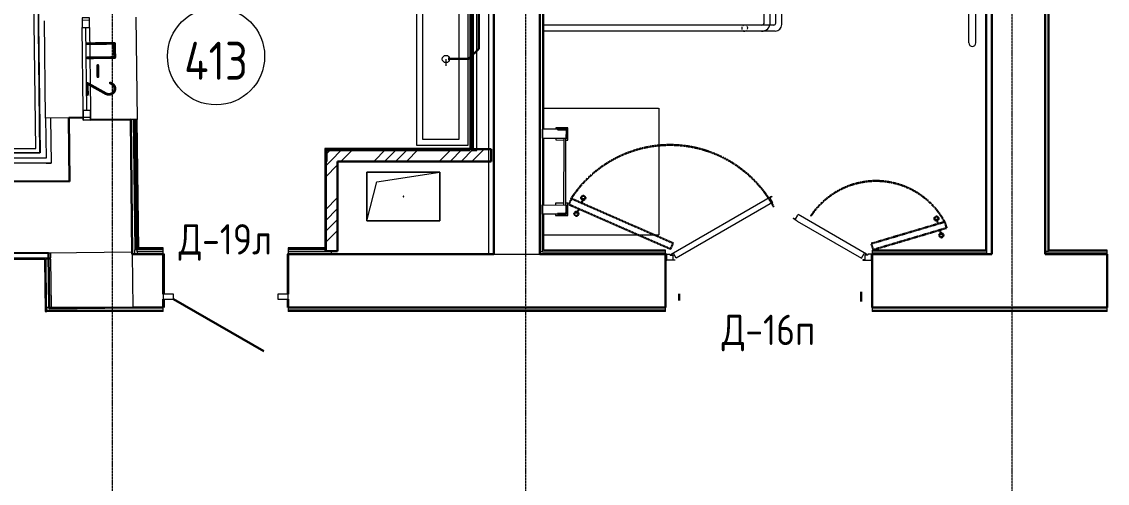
# Model space of a CAD drawing. Header units: millimetres. Extents: x -10178924 to 11692288, y -947381 to 58396.
# Drawn here: x 37701 to 46633, y -362268 to -358471 of the extents above; entities that cross this region are included whole.
import ezdxf

# ---------------------------------------------------------------- set-up
doc = ezdxf.new("R2010")
doc.units = ezdxf.units.MM
for name, pattern in [('ADSK_Линия сетки', [25, 20, -2.5, 0, -2.5]), ('ADSK_Штрих_ш3 п1_5', [4.5, 3, -1.5]), ('ADSK_Штриховая_ш3 п1_5', [4.5, 3, -1.5])]:
    doc.linetypes.add(name, pattern=pattern)
for name, color, linetype, lineweight in [('!К1', 32, 'Continuous', 30), ('_ Окна', 7, 'Continuous', 9), ('Аннотация', 7, 'Continuous', 18), ('Двери', 7, 'Continuous', 9), ('Марки дверей', 7, 'Continuous', 20), ('Марки окон', 7, 'Continuous', 20), ('Обобщенные модели', 7, 'Continuous', 18), ('Оборудование', 7, 'Continuous', 18), ('Окна', 7, 'Continuous', 9), ('Оси', 253, 'Continuous', 9), ('Перекрытие', 7, 'Continuous', 18), ('Сантехника', 7, 'Continuous', 18), ('Стены внутренние', 7, 'Continuous', 18), ('Стены наружные', 7, 'Continuous', 18), ('Стены несущие', 7, 'Continuous', 30), ('Стены отделка', 7, 'Continuous', 30), ('Стены штриховка', 7, 'Continuous', 9), ('ШТРИХОВКА', 252, 'Continuous', 15)]:
    doc.layers.add(name, color=color, linetype=linetype, lineweight=lineweight)
doc.layers.add('Линии', color=7, linetype='Continuous', lineweight=9, true_color=0x00a600)
doc.styles.add('GOST Common', font='GOST_Common.ttf', dxfattribs={"width": 0.9, "height": 350})
doc.styles.add('GOST Common_2', font='GOST_Common.ttf', dxfattribs={"width": 0.9, "height": 250})
pattern_1 = [(45, (-6e-11, -248271.14), (-269.4077, 269.4077), []), (45, (89.8, -248271.14), (-269.4077, 269.4077), []), (45, (179.6, -248271.14), (-269.4077, 269.4077), []), (45, (269.4, -248271.14), (-269.4077, 269.4077), [])]
pattern_2 = [(0, (-6e-11, -248271.14), (406.4, 101.6), [33.528, -271.272, 33.528, -271.272, -1625.6]), (0, (-6e-11, -248271.14), (406.4, 101.6), [-609.6, 33.528, -576.072, 33.528, -271.272, -711.2]), (0, (-6e-11, -248271.14), (406.4, 101.6), [-1524, 33.528, -169.672, 33.528, -474.472]), (120, (152.4, -248220.34), (-291.18818, 301.15272), [33.528, -271.272, 33.528, -271.272, -1625.6]), (120, (152.4, -248220.34), (-291.18818, 301.15272), [-609.6, 33.528, -576.072, 33.528, -271.272, -711.2]), (120, (152.4, -248220.34), (-291.18818, 301.15272), [-1524, 33.528, -169.672, 33.528, -474.472]), (240, (203.2, -248017.14), (-115.21182, -402.75272), [33.528, -271.272, 33.528, -271.272, -1625.6]), (240, (203.2, -248017.14), (-115.21182, -402.75272), [-609.6, 33.528, -576.072, 33.528, -271.272, -711.2]), (240, (203.2, -248017.14), (-115.21182, -402.75272), [-1524, 33.528, -169.672, 33.528, -474.472])]

# ---------------------------------------------------------------- blocks, each defined once
blk = doc.blocks.new('АС_Дверь_Однопольная_Алюминиевая - 1030х2200 алюм ост с мат_плёнкой Д19л-4850105-План 4-го этажа')
at = {"layer": 'Двери'}
for p, q in [((-303, -110), (-390, -110)), ((-390, -110), (-390, -150)), ((-390, -150), (-303, -150)), ((-303, -150), (-303, -110)), ((640, -110), (553, -110)), ((553, -110), (553, -150)), ((553, -150), (640, -150)), ((640, -150), (640, -110))]:
    blk.add_line(p, q, dxfattribs=at)
at = {"layer": 'Двери', "lineweight": 30}
blk.add_line((-303, -150), (438.3, -578), dxfattribs=at)
blk = doc.blocks.new('ADSK_Умывальник с 3 смесителемями - Умывальник 2-6172343-План 4-го этажа')
at = {"layer": 'Сантехника'}
for p, q in [((-1182.9, 0), (1212.5, 0)), ((1212.5, 0), (1212.5, -420)), ((-1162.5, -370), (-1162.5, -75)), ((-1162.5, -75), (1162.5, -75)), ((1162.5, -75), (1162.5, -370)), ((-500, -180), (-443, -180)), ((0, -180), (57, -180)), ((500, -180), (557, -180)), ((1212.5, -420), (-1182.8, -420)), ((1162.5, -370), (-1162.5, -370))]:
    blk.add_line(p, q, dxfattribs=at)
for centre in [(-500, -180), (0, -180), (500, -180)]:
    blk.add_circle(centre, 30, dxfattribs=at)
blk = doc.blocks.new('dver-dpo-230 _1_ - 1700х2300Н ост алюм EIW15 Д-17п-3687093-План 4-го этажа')
at = {"layer": 'Двери'}
for p, q in [((-804, 220), (21.3, 696.5)), ((28.8, 643.6), (-761.9, 187.1)), ((23.6, 692.6), (6.3, 682.6)), ((6.3, 682.6), (28.8, 643.6)), ((21.3, 696.5), (23.6, 692.6)), ((218.8, 506.5), (238.8, 541.1)), ((241.1, 545), (238.8, 541.1)), ((804, 220), (241.1, 545)), ((199, 512.1), (201.5, 516.5)), ((233.7, 492.1), (199, 512.1)), ((201.5, 516.5), (218.8, 506.5)), ((233.7, 492.1), (761.9, 187.1)), ((-850, 170), (-850, 220)), ((-850, 220), (-813.8, 220)), ((-840, 220), (-850, 220)), ((-850, 220), (-850, 170)), ((-840, 170), (-840, 220)), ((-813.8, 220), (-813.8, 214.6)), ((-811.3, 212), (-790, 212)), ((-801.8, 216.1), (-804, 220)), ((-784.4, 226.1), (-801.8, 216.1)), ((-790, 212), (-790, 176.5)), ((-761.9, 187.1), (-784.4, 226.1)), ((761.9, 187.1), (784.4, 226.1)), ((784.4, 226.1), (801.7, 216.1)), ((790, 212), (790, 176.5)), ((811.3, 212), (790, 212)), ((801.7, 216.1), (804, 220)), ((813.8, 220), (813.8, 214.6)), ((850, 220), (813.8, 220)), ((850, 220), (840, 220)), ((840, 220), (840, 170)), ((850, 170), (850, 220)), ((850, 170), (850, 220)), ((-773.8, 170), (-850, 170)), ((-850, 170), (-840, 170)), ((-787.5, 174), (-773.8, 174)), ((-773.8, 174), (-773.8, 170)), ((773.8, 174), (773.8, 170)), ((787.5, 174), (773.8, 174)), ((773.8, 170), (850, 170)), ((840, 170), (850, 170))]:
    blk.add_line(p, q, dxfattribs=at)
for centre, radius, start, end in [((-811.3, 214.6), 2.52, 180, 270), ((811.3, 214.6), 2.52, 270, 0), ((-787.5, 176.5), 2.5, 180, 270), ((787.5, 176.5), 2.5, 270, 0)]:
    blk.add_arc(centre, radius, start, end, dxfattribs=at)
blk = doc.blocks.new('Стремянка - серия 1_450_3-7_94 - Стремянка СГ-30 2-V6-План 4-го этажа')
at = {"layer": 'Оборудование'}
for p, q in [((90, 50), (-10, 50)), ((-10, 50), (-10, -50)), ((0, 40), (75, 40)), ((0, 40), (0, -160)), ((0, 40), (0, -35)), ((75, 40), (0, 40)), ((6, -32), (6, 25)), ((15, 34), (72, 34)), ((75, -160), (75, 40)), ((75, 37), (75, 40)), ((625, 34), (75, 34)), ((75, 16), (625, 16)), ((90, 34), (90, 50)), ((90, -50), (90, 16)), ((610, 50), (610, 34)), ((710, 50), (610, 50)), ((610, 16), (610, -50)), ((625, 40), (700, 40)), ((625, -160), (625, 40)), ((700, 40), (625, 40)), ((625, 40), (625, 37)), ((628, 34), (685, 34)), ((694, 25), (694, -32)), ((700, 40), (700, -160)), ((700, -35), (700, 40)), ((710, -50), (710, 50)), ((-10, -50), (0, -50)), ((0, -35), (3, -35)), ((75, -50), (90, -50)), ((610, -50), (625, -50)), ((697, -35), (700, -35)), ((700, -50), (710, -50)), ((75, -160), (0, -160)), ((700, -160), (625, -160))]:
    blk.add_line(p, q, dxfattribs=at)
for centre, radius, start, end in [((15, 25), 9, 90, 180), ((72, 37), 3, 270, 360), ((628, 37), 3, 180, 270), ((685, 25), 9, 0, 90), ((3, -32), 3, 270, 0), ((697, -32), 3, 180, 270)]:
    blk.add_arc(centre, radius, start, end, dxfattribs=at)
blk = doc.blocks.new('окна_rehau_однопольное_фрамуга_сверху - 800х2240 _нов_ ОК-3_-4264400-План 4-го этажа')
at = {"layer": '_ Окна', "lineweight": 18}
for p, q in [((-420, 75), (-420, 135)), ((-420, 135), (-340, 135)), ((-340, 135), (-340, 75)), ((340, 135), (340, 75)), ((420, 135), (340, 135)), ((420, 75), (420, 135)), ((-340, 75), (-420, 75)), ((340, 75), (420, 75))]:
    blk.add_line(p, q, dxfattribs=at)
at = {"layer": '_ Окна'}
for p, q in [((-400, 75), (-400, 135)), ((-340, 105), (340, 105)), ((400, 75), (400, 135))]:
    blk.add_line(p, q, dxfattribs=at)
at = {"layer": 'Окна'}
for p, q in [((-420, 135), (-420, 75)), ((-340, 135), (-420, 135)), ((-340, 135), (340, 135)), ((420, 135), (340, 135)), ((420, 75), (420, 135)), ((-420, 75), (-340, 75)), ((340, 75), (-340, 75)), ((340, 75), (420, 75))]:
    blk.add_line(p, q, dxfattribs=at)
blk = doc.blocks.new('GM_Отверстие прямоугольное _в плите_ - Отверстие-3275486-План 4-го этажа')
at = {"layer": 'Обобщенные модели'}
for p, q in [((-300, -200), (-300, 200)), ((-300, 200), (300, 200)), ((300, 200), (-300, 200)), ((-300, 200), (-300, -200)), ((-220, 120), (300, 200)), ((300, 200), (300, -200)), ((300, -200), (300, 200)), ((-300, -200), (-220, 120)), ((300, -200), (-300, -200)), ((-300, -200), (300, -200))]:
    blk.add_line(p, q, dxfattribs=at)
for start, end in [(360, 180), (180, 360), (60, 165), (300, 360), (195, 270)]:
    blk.add_arc((0, 0), 2.5, start, end, dxfattribs=at)
blk = doc.blocks.new('оси')
at = {"layer": 'Оси', "linetype": 'ADSK_Линия сетки'}
for p, q in [((52350, -2196.5), (52350, 46378)), ((44950, -2540.7), (44950, 24580.2)), ((48350, -2196.5), (48350, 23921.3))]:
    blk.add_line(p, q, dxfattribs=at)
blk = doc.blocks.new('4 этаж')
at = {"layer": 'Стены внутренние', "lineweight": 9}
h = blk.add_hatch(dxfattribs=at)
h.set_pattern_fill('FP_4', color=256, style=0, pattern_type=2)
h.set_pattern_definition(pattern_2)
h.paths.add_polyline_path([(38630.9, -235652.9), (38645.9, -235652.7), (38633.3, -234581.1), (38618.3, -234582.3), (38630.9, -235652.7)])
h.paths.add_polyline_path([(38608.4, -233741.3), (38623.4, -233741), (38565.3, -228811.8), (38550.3, -228812), (38608.4, -233741.1)])
h = blk.add_hatch(dxfattribs=at)
h.set_pattern_fill('FP_4', color=256, style=0, pattern_type=2)
h.set_pattern_definition(pattern_2)
h.paths.add_polyline_path([(40194.8, -235669.2), (40200.8, -235669.2), (40200.8, -235664.4), (40199.5, -235664.4), (40199.5, -235654.2), (39894.6, -235654.2), (39894.6, -235669.2), (40194.6, -235669.2)])
h.paths.add_polyline_path([(38654.9, -235669.2), (38864.6, -235669.2), (38864.6, -235654.2), (38647.4, -235654.2), (38647.8, -235669.2), (38652.9, -235669.2)])
at = {"layer": 'Стены штриховка', "lineweight": 9}
h = blk.add_hatch(dxfattribs=at)
h.set_pattern_fill('ANSI34', color=256, scale=20)
h.set_pattern_definition(pattern_1)
h.paths.add_polyline_path([(40209.8, -234926), (41545, -234926), (41545, -234826), (40209.8, -234826), (40213.4, -234830), (40209.8, -234830), (40209.8, -234899)])
h = blk.add_hatch(dxfattribs=at)
h.set_pattern_fill('ANSI34', color=256, scale=20)
h.set_pattern_definition(pattern_1)
h.paths.add_polyline_path([(40249.8, -235664.4), (40299.5, -235664.4), (40299.5, -234926), (40199.5, -234926), (40199.5, -235664.4), (40209.8, -235664.4)])
at = {"layer": 'Линии', "color": 7}
for p, q in [((45495, -233952.3), (45495, -229792.9)), ((45550.6, -233952.3), (45550.6, -229792.9)), ((43905.6, -233790.2), (43905.6, -229830.1)), ((43955, -233800.1), (43955, -229820.1)), ((43857.6, -233805.2), (41985, -233805.2)), ((43890.6, -233805.2), (43857.6, -233805.2)), ((43900, -233855.1), (41985, -233855.1))]:
    blk.add_line(p, q, dxfattribs=at)
at = {"layer": 'Линии', "color": 7, "lineweight": 18}
for p, q in [((43810.6, -233784.9), (43810.6, -229835.4)), ((43860.6, -233784.9), (43860.6, -229835.4))]:
    blk.add_line(p, q, dxfattribs=at)
at = {"layer": 'Линии', "color": 7, "linetype": 'ADSK_Штрих_ш3 п1_5'}
for p, q in [((41989.3, -234488.6), (42944.3, -234488.6)), ((41989.3, -235533.6), (41989.3, -234488.6)), ((42944.3, -234488.6), (42944.3, -235533.6)), ((42944.3, -235533.6), (41989.3, -235533.6))]:
    blk.add_line(p, q, dxfattribs=at)
at = {"layer": 'Линии', "color": 7, "linetype": 'ADSK_Штриховая_ш3 п1_5', "lineweight": 30}
for p, q in [((42224.9, -235232.8), (42202.9, -235281.1)), ((43060.6, -235598.8), (42224.9, -235232.8)), ((42308.7, -235270.1), (42321.9, -235227.1)), ((42202.9, -235281.1), (43039.3, -235647.4)), ((42287.6, -235318.2), (42265, -235357.1)), ((44691.5, -235602.9), (45296.3, -235423.6)), ((45240.3, -235440.2), (45227.5, -235397.1)), ((45296.3, -235423.6), (45311.3, -235474.4)), ((45311.3, -235474.4), (44707.2, -235653.5)), ((45255.3, -235491), (45268.1, -235534.2)), ((43039.3, -235647.4), (43060.6, -235598.8)), ((44707.2, -235653.5), (44691.5, -235602.9)), ((43109.5, -236015), (43109.5, -236070.5)), ((44609.5, -236000.5), (44609.5, -236080.5))]:
    blk.add_line(p, q, dxfattribs=at)
at = {"layer": 'Линии', "color": 7}
blk.add_circle((39300.2, -234061.6), 400, dxfattribs=at)
at = {"layer": 'Линии', "color": 7, "linetype": 'ADSK_Штриховая_ш3 п1_5', "lineweight": 30}
for centre in [(42321.9, -235227.1), (42265, -235357.1), (45227.5, -235397.1), (45268.1, -235534.2)]:
    blk.add_circle(centre, 17, dxfattribs=at)
at = {"layer": 'Линии', "color": 7}
for centre, radius, start, end in [((43650, -233830.2), 25, 155.42101, 203.91394), ((43650, -233830.2), 25, 56.75072, 130.22185), ((43650, -233830.2), 25, 337.15049, 30.40355), ((43790.3, -233784.9), 70.3, 268.27958, 0), ((43790.3, -233784.9), 20.3, 270, 0), ((43890.6, -233790.2), 15, 270, 0), ((43900, -233800.1), 55, 270, 0), ((43650, -233830.2), 25, 231.92275, 310.4125), ((45522.8, -233952.3), 27.8, 180, 0)]:
    blk.add_arc(centre, radius, start, end, dxfattribs=at)
at = {"layer": 'Линии', "color": 7, "linetype": 'ADSK_Штриховая_ш3 п1_5', "lineweight": 30}
for centre, radius, start, end in [((43035, -235761.1), 970.1, 28.28323, 146.92004), ((44730.4, -235727.9), 640.9, 28.29369, 146.61901)]:
    blk.add_arc(centre, radius, start, end, dxfattribs=at)
at = {"layer": 'Перекрытие'}
for p, q in [((41390, -234821), (41387.5, -234821)), ((38875, -235689.2), (38864.6, -235689.2)), ((38875, -236019.2), (38875, -235689.2)), ((39885, -235689.2), (39885, -236019.2)), ((39894.6, -235689.2), (39885, -235689.2)), ((40249.8, -235669.2), (40249.8, -235664.4)), ((38875, -236129.2), (38875, -236059.2)), ((39885, -236059.2), (39885, -236129.2))]:
    blk.add_line(p, q, dxfattribs=at)
at = {"layer": 'Стены внутренние'}
for p, q in [((41390, -234826), (41390, -232395.2)), ((38641.4, -233740.9), (38651.3, -234580.8))]:
    blk.add_line(p, q, dxfattribs=at)
at = {"layer": 'Стены внутренние', "color": 8, "true_color": 0x7f7f7f}
for p, q in [((37921.2, -235677.6), (38611.1, -235669.5)), ((38611.3, -235689.2), (38616.5, -236129.2))]:
    blk.add_line(p, q, dxfattribs=at)
at = {"layer": 'Стены наружные'}
for p, q in [((37816.9, -234821.6), (37729.1, -227363.7)), ((37851.7, -234856.7), (37763.9, -227399.3)), ((37764.5, -227398.7), (37852.3, -234856.8)), ((37898.1, -234569.7), (37888.7, -233769.8)), ((33386.3, -234806.6), (37816.9, -234821.6)), ((37852.3, -234856.8), (29381.6, -234828)), ((34986.5, -234847), (37851.7, -234856.7))]:
    blk.add_line(p, q, dxfattribs=at)
at = {"layer": 'Стены наружные', "color": 8, "true_color": 0x7f7f7f}
for p, q in [((37906.8, -236159.2), (38864.6, -236159.2)), ((39894.6, -236159.2), (42999.1, -236159.2)), ((44699.1, -236159.2), (46633.2, -236159.2))]:
    blk.add_line(p, q, dxfattribs=at)
at = {"layer": 'Стены несущие'}
for p, q in [((45683.2, -227930.6), (45683.2, -235689.2)), ((46123.2, -235689.2), (46123.2, -228185.6)), ((41585, -228209.8), (41585, -235689.2)), ((41965, -235689.2), (41965, -228209.8)), ((38208.1, -234566.1), (38088.1, -234567.5)), ((38094.3, -235091.1), (38088.1, -234567.5)), ((38208.3, -234586.1), (38208.3, -234586.8)), ((38598.3, -234581.5), (38268.3, -234585.3)), ((38598.3, -234581.5), (38611.3, -235689.2)), ((41565, -234826), (40209.8, -234826)), ((40209.8, -234826), (40209.8, -234926)), ((41565, -234926), (41565, -234826)), ((40199.5, -234926), (40199.5, -235664.4)), ((40209.8, -234926), (40199.5, -234926)), ((40299.5, -235664.4), (40299.5, -234926)), ((40299.5, -234926), (41565, -234926)), ((35104.2, -235083.2), (38094.3, -235091.1)), ((37921.2, -235680.6), (35142.7, -235673.3)), ((37921.2, -235680.6), (37926.6, -236137.6)), ((38864.6, -235689.2), (38611.3, -235689.2)), ((38864.6, -236019.2), (38864.6, -235689.2)), ((39894.6, -235689.2), (39894.6, -236019.2)), ((41585, -235689.2), (39894.6, -235689.2)), ((40199.5, -235664.4), (40299.5, -235664.4)), ((41965, -235689.2), (42999.1, -235689.2)), ((42999.1, -236129.2), (42999.1, -235689.2)), ((44699.1, -235689.2), (45683.2, -235689.2)), ((44699.1, -235689.2), (44699.1, -236129.2)), ((46633.2, -235689.2), (46123.2, -235689.2)), ((46633.2, -236129.2), (46633.2, -235689.2)), ((38864.6, -236129.2), (38864.6, -236059.2)), ((39894.6, -236059.2), (39894.6, -236129.2)), ((37926.6, -236137.6), (38616.5, -236129.4)), ((38864.6, -236129.2), (38616.5, -236129.2)), ((38616.5, -236129.4), (38616.5, -236129.2)), ((39894.6, -236129.2), (42999.1, -236129.2)), ((44699.1, -236129.2), (46633.2, -236129.2))]:
    blk.add_line(p, q, dxfattribs=at)
at = {"layer": 'Стены отделка', "lineweight": 9}
for p, q in [((46123.2, -228205.5), (46123.2, -235665.7)), ((46143.2, -228205.5), (46143.2, -235669.2)), ((41545, -235689.2), (41545, -228209.8)), ((41985, -228289.8), (41985, -235285.1)), ((45643.2, -235689.2), (45643.2, -228209.8)), ((46155.2, -235657.2), (46155.2, -228217.6)), ((41997, -234660.1), (41997, -228301.8)), ((45631.2, -228461.8), (45631.2, -235657.2)), ((41393, -232395.2), (41393, -234827)), ((41405, -232386.2), (41405, -234836)), ((41445, -234836), (41445, -232386.2)), ((38088.1, -234567.5), (37898.1, -234569.7)), ((37898.1, -234569.7), (37902, -234900.6)), ((37938.1, -234569.2), (37938.1, -234570)), ((38651.3, -234580.8), (38598.3, -234581.5)), ((38618.3, -234581.2), (38618.3, -234582)), ((38663.9, -235652.5), (38651.3, -234580.8)), ((41997, -235285.1), (41997, -234735.1)), ((37902, -234900.6), (35104.7, -234893.2)), ((40194.8, -234821), (40194.8, -235652.7)), ((41387.5, -234821), (40194.8, -234821)), ((40209.8, -234836), (41387.5, -234836)), ((41387.5, -234836), (41387.5, -234821)), ((41393, -234827), (41405, -234827)), ((41405, -234836), (41445, -234836)), ((37902.5, -234940.6), (37902.5, -234941.2)), ((37942.5, -234940.7), (37902.5, -234940.6)), ((37902.5, -234941.2), (37942.5, -234940.7)), ((40209.8, -235652.7), (40209.8, -234926)), ((41985, -235669.2), (41985, -235360.1)), ((41997, -235657.2), (41997, -235360.1)), ((37941.4, -235680.7), (37921.2, -235680.6)), ((37941.3, -235720.7), (37941.4, -235680.7)), ((38611.3, -235689.6), (38631.3, -235689.4)), ((38630.9, -235652.9), (38663.9, -235652.5)), ((38631.3, -235689.4), (38630.9, -235652.9)), ((38864.6, -235636.2), (38647.4, -235636.2)), ((38647.4, -235636.2), (38647.4, -235669.2)), ((38647.4, -235669.2), (38651.3, -235669.2)), ((38651.3, -235669.2), (38651.3, -235689.2)), ((38864.6, -235689.2), (38864.6, -235636.2)), ((39894.6, -235636.2), (39894.6, -235689.2)), ((40200.8, -235636.2), (39894.6, -235636.2)), ((40194.8, -235652.7), (40209.8, -235652.7)), ((40200.8, -235669.2), (40200.8, -235636.2)), ((40249.8, -235669.2), (40200.8, -235669.2)), ((40249.8, -235689.2), (40249.8, -235669.2)), ((41985, -235669.2), (41965, -235669.2)), ((41965.6, -235669.2), (41965.6, -235689.2)), ((42999.1, -235657.2), (41997, -235657.2)), ((42966.1, -235669.2), (42999.1, -235669.2)), ((42999.1, -235689.2), (42999.1, -235657.2)), ((44699.1, -235657.2), (44699.1, -235689.2)), ((45631.2, -235657.2), (44699.1, -235657.2)), ((44699.1, -235669.2), (44706.1, -235669.2)), ((46123.2, -235665.7), (46143.2, -235665.7)), ((46123.2, -235669.2), (46633.2, -235669.2)), ((46633.2, -235657.2), (46155.2, -235657.2)), ((46633.2, -235689.2), (46633.2, -235657.2)), ((35142.5, -235725.3), (37889.8, -235732.5)), ((35142.6, -235713.3), (37941.3, -235720.7)), ((37889.8, -235732.5), (37894.8, -236159.2)), ((37906.5, -236129.7), (37901.7, -235720.6)), ((37941.8, -235730.7), (37901.8, -235731.1)), ((37946.5, -236129.2), (37941.8, -235730.7)), ((38616.5, -236129.2), (37906.5, -236129.2)), ((37906.5, -236129.7), (37946.5, -236129.2)), ((38864.6, -236161.2), (38864.6, -236129.2)), ((39894.6, -236129.2), (39894.6, -236161.2)), ((42999.1, -236161.2), (42999.1, -236129.2)), ((44699.1, -236129.2), (44699.1, -236161.2)), ((46633.2, -236161.2), (46633.2, -236129.2)), ((37896.8, -236161.2), (37906.8, -236161.2))]:
    blk.add_line(p, q, dxfattribs=at)
at = {"layer": 'Стены штриховка'}
for p, q in [((46153.2, -235659.2), (46153.2, -228215.6)), ((41995, -234660.1), (41995, -228299.8)), ((45633.2, -228459.8), (45633.2, -235657.2)), ((41399, -232395.2), (41399, -234827)), ((41418, -234836), (41418, -232386.2)), ((37938.1, -234570), (37942.5, -234940.7)), ((38618.3, -234582), (38630.9, -235652.9)), ((38645.9, -235652.7), (38633.3, -234581.1)), ((38654.9, -235652.6), (38642.3, -234580.9)), ((41995, -235285.1), (41995, -234735.1)), ((40203.8, -234830), (40203.8, -235652.7)), ((41387.5, -234830), (40203.8, -234830)), ((35104.6, -234933.2), (37902.5, -234940.6)), ((37902.5, -234940.6), (35104.9, -234933.2)), ((41995, -235659.2), (41995, -235360.1)), ((37921.2, -235680.6), (37921.2, -235677.6)), ((38864.6, -235645.2), (38647.4, -235645.2)), ((38864.6, -235654.2), (38647.4, -235654.2)), ((38864.6, -235669.2), (38651.3, -235669.2)), ((40200.8, -235645.2), (39894.6, -235645.2)), ((40200.8, -235654.2), (39894.6, -235654.2)), ((40200.8, -235669.2), (39894.6, -235669.2)), ((41585, -235689.2), (41965, -235689.2)), ((41985, -235669.2), (42966.1, -235669.2)), ((42999.1, -235659.2), (41995, -235659.2)), ((45643.2, -235659.2), (44699.1, -235659.2)), ((44706.1, -235669.2), (45643.2, -235669.2)), ((45643.2, -235657.2), (45633.2, -235657.2)), ((46633.2, -235659.2), (46153.2, -235659.2)), ((35142.5, -235723.3), (37891.8, -235730.6)), ((37891.8, -235730.6), (37896.8, -236161.2)), ((37906.5, -236129.7), (37906.7, -236149.2)), ((37906.7, -236149.2), (38864.6, -236149.2)), ((42999.1, -236149.2), (39894.6, -236149.2)), ((44699.1, -236149.2), (46633.2, -236149.2)), ((37906.8, -236159.2), (37894.8, -236159.2)), ((37894.8, -236159.2), (37894.8, -236161.2)), ((37894.8, -236161.2), (37896.8, -236161.2))]:
    blk.add_line(p, q, dxfattribs=at)
at = {"color": 253}
blk.add_blockref('оси', (-6500.4, -248276.1), dxfattribs=at)
at = {"layer": 'Двери'}
for name, p in [('dver-dpo-230 _1_ - 1700х2300Н ост алюм EIW15 Д-17п-3687093-План 4-го этажа', (43849.1, -235909.2)), ('АС_Дверь_Однопольная_Алюминиевая - 1030х2200 алюм ост с мат_плёнкой Д19л-4850105-План 4-го этажа', (39254.6, -235909.2))]:
    blk.add_blockref(name, p, dxfattribs=at)
at = {"layer": 'Обобщенные модели'}
blk.add_blockref('GM_Отверстие прямоугольное _в плите_ - Отверстие-3275486-План 4-го этажа', (40842.1, -235214.7), dxfattribs=at)
at = {"layer": 'Оборудование', "rotation": 269.8491625167507}
blk.add_blockref('Стремянка - серия 1_450_3-7_94 - Стремянка СГ-30 2-V6-План 4-го этажа', (42145.8, -234660.5), dxfattribs=at)
at = {"layer": 'Окна', "rotation": 90.67495738229927}
blk.add_blockref('окна_rehau_однопольное_фрамуга_сверху - 800х2240 _нов_ ОК-3_-4264400-План 4-го этажа', (38338.4, -234164.5), dxfattribs=at)
at = {"layer": 'Сантехника', "rotation": 270}
blk.add_blockref('ADSK_Умывальник с 3 смесителемями - Умывальник 2-6172343-План 4-го этажа', (41371.9, -233584.1), dxfattribs=at)
at = {"layer": 'Аннотация', "lineweight": 9, "insert": (39300.2, -234098.5), "char_height": 312.5, "width": 520.211, "attachment_point": 5, "line_spacing_factor": 1.022766, "style": 'GOST Common'}
blk.add_mtext('413', dxfattribs=at)
at = {"layer": 'Марки дверей', "lineweight": 9, "char_height": 250, "width": 803.7, "attachment_point": 5, "line_spacing_factor": 1.022766, "style": 'GOST Common_2'}
for s, insert in [('\\pxqc,t1.8,3.6,5.4,7.2,9,10.8,12.6,14.4,16.2,18,19.8,21.6,23.4,25.2,27,28.8,30.6,32.4,34.2,36,37.8,39.6,41.4,43.2,45,46.8,48.6,50.4,52.2,54,55.8,57.6;{Д-19л}', (39376, -235593.3)), ('\\pxqc,t1.8,3.6,5.4,7.2,9,10.8,12.6,14.4,16.2,18,19.8,21.6,23.4,25.2,27,28.8,30.6,32.4,34.2,36,37.8,39.6,41.4,43.2,45,46.8,48.6,50.4,52.2,54,55.8,57.6;{Д-16п}', (43845.5, -236338.1))]:
    blk.add_mtext(s, dxfattribs=dict(at, insert=insert))
at = {"layer": 'Марки окон', "lineweight": 9, "insert": (38353.3, -234161.2), "char_height": 250, "width": 505.8, "attachment_point": 5, "rotation": 270.67496, "line_spacing_factor": 1.022766, "style": 'GOST Common_2'}
blk.add_mtext('\\pxqc,t1.8,3.6,5.4,7.2,9,10.8,12.6,14.4,16.2,18,19.8,21.6,23.4,25.2,27,28.8,30.6,32.4,34.2,36,37.8,39.6,41.4,43.2,45,46.8,48.6,50.4,52.2,54,55.8,57.6;{П-2}', dxfattribs=at)

msp = doc.modelspace()

# ---------------------------------------------------------------- linework, layer by layer
at = {"layer": '!К1'}
for points in [[(41462, -356981.3), (41462.3, -358693.4)], [(41462.4, -358693.4), (41378.8, -358776.9), (41210.6, -358776.9)]]:
    msp.add_lwpolyline(points, dxfattribs=at)

# ---------------------------------------------------------------- block references
at = {"layer": 'ШТРИХОВКА'}
msp.add_blockref('4 этаж', (0, -124693.3), dxfattribs=at)

doc.saveas('drawing.dxf')
